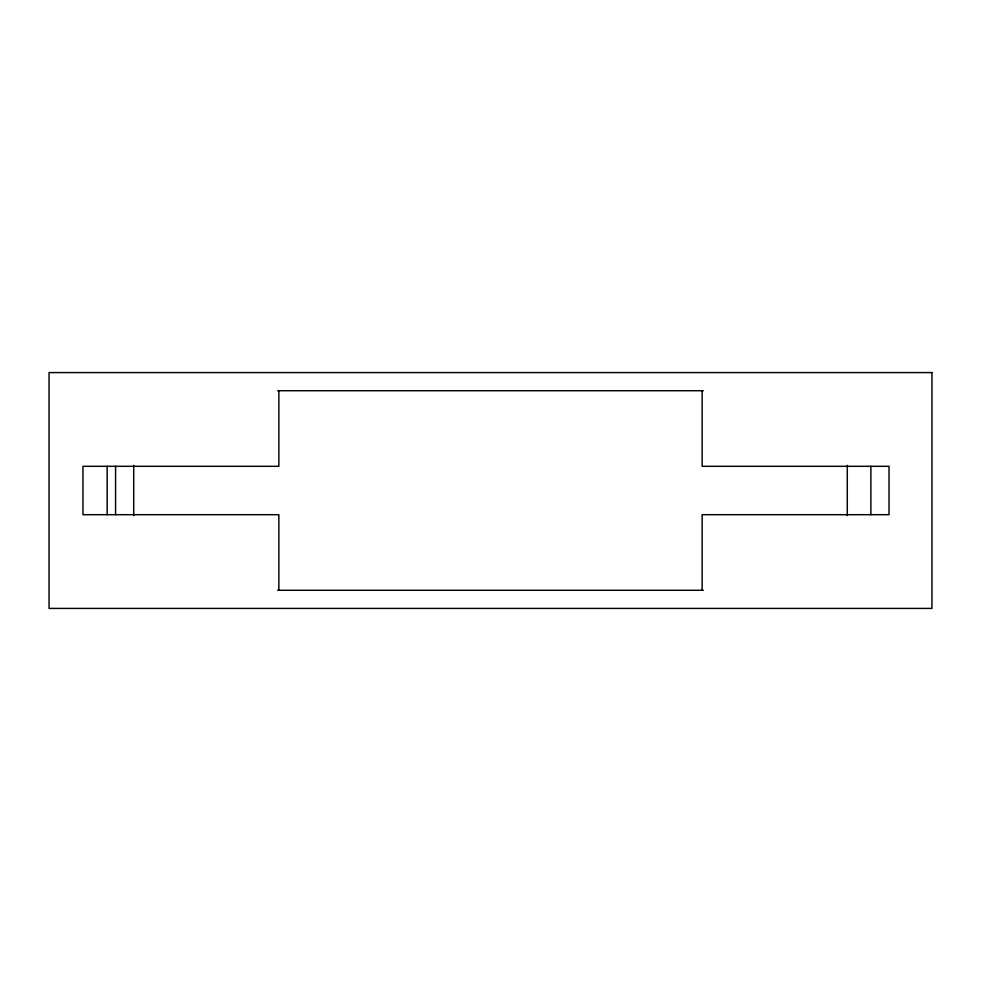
<?xml version="1.0" encoding="UTF-8"?>
<svg xmlns="http://www.w3.org/2000/svg" width="981" height="981" viewBox="0 0 981 981"><rect width="100%" height="100%" fill="white"/><g stroke="black" fill="none" stroke-linecap="round" stroke-linejoin="round"><path stroke-width="1.47" d="M277.648 390.72L703.352 390.72M277.648 590.28L703.352 590.28M870.87 466.306L870.87 514.694M847.29 465.362L847.29 515.638M702.151 390.794L702.151 466.306L889.019 466.306L889.019 514.694L702.151 514.694L702.151 590.28M278.849 390.794L278.849 466.306L82.968 466.306L82.968 514.694L278.849 514.694L278.849 590.28M133.71 465.362L133.71 515.638M115.574 466.306L115.574 514.694M107.15 466.306L107.15 514.694M931.95 372.584L49.05 372.584L49.05 608.416L931.95 608.416L931.95 372.584"/></g></svg>
